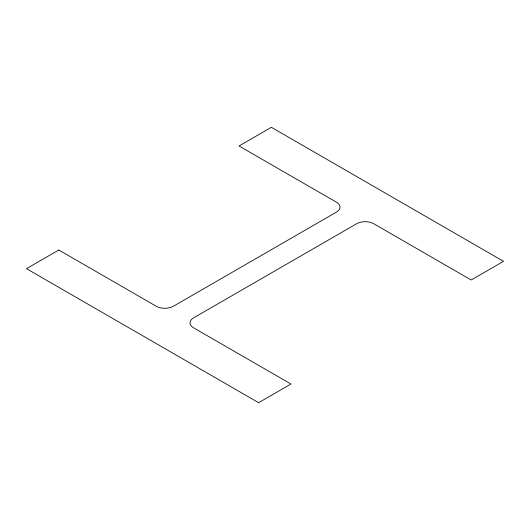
<?xml version="1.0" encoding="UTF-8"?>
<svg xmlns="http://www.w3.org/2000/svg" width="530" height="530" viewBox="0 0 530 530"><rect width="100%" height="100%" fill="white"/><g stroke="black" fill="none" stroke-linecap="round" stroke-linejoin="round"><path stroke-width="0.79" d="M58.823 250.014L26.5 268.677L258.633 402.694L290.957 384.031L193.556 327.798A12.137 7.009 0 0 1 193.556 317.887L356.61 223.753A12.137 7.009 0 0 1 373.776 223.753L471.177 279.986L503.5 261.323L271.367 127.306L239.043 145.969L336.444 202.202A12.137 7.009 0 0 1 336.444 212.113L173.389 306.247A12.137 7.009 0 0 1 156.224 306.247L58.823 250.014"/></g></svg>
